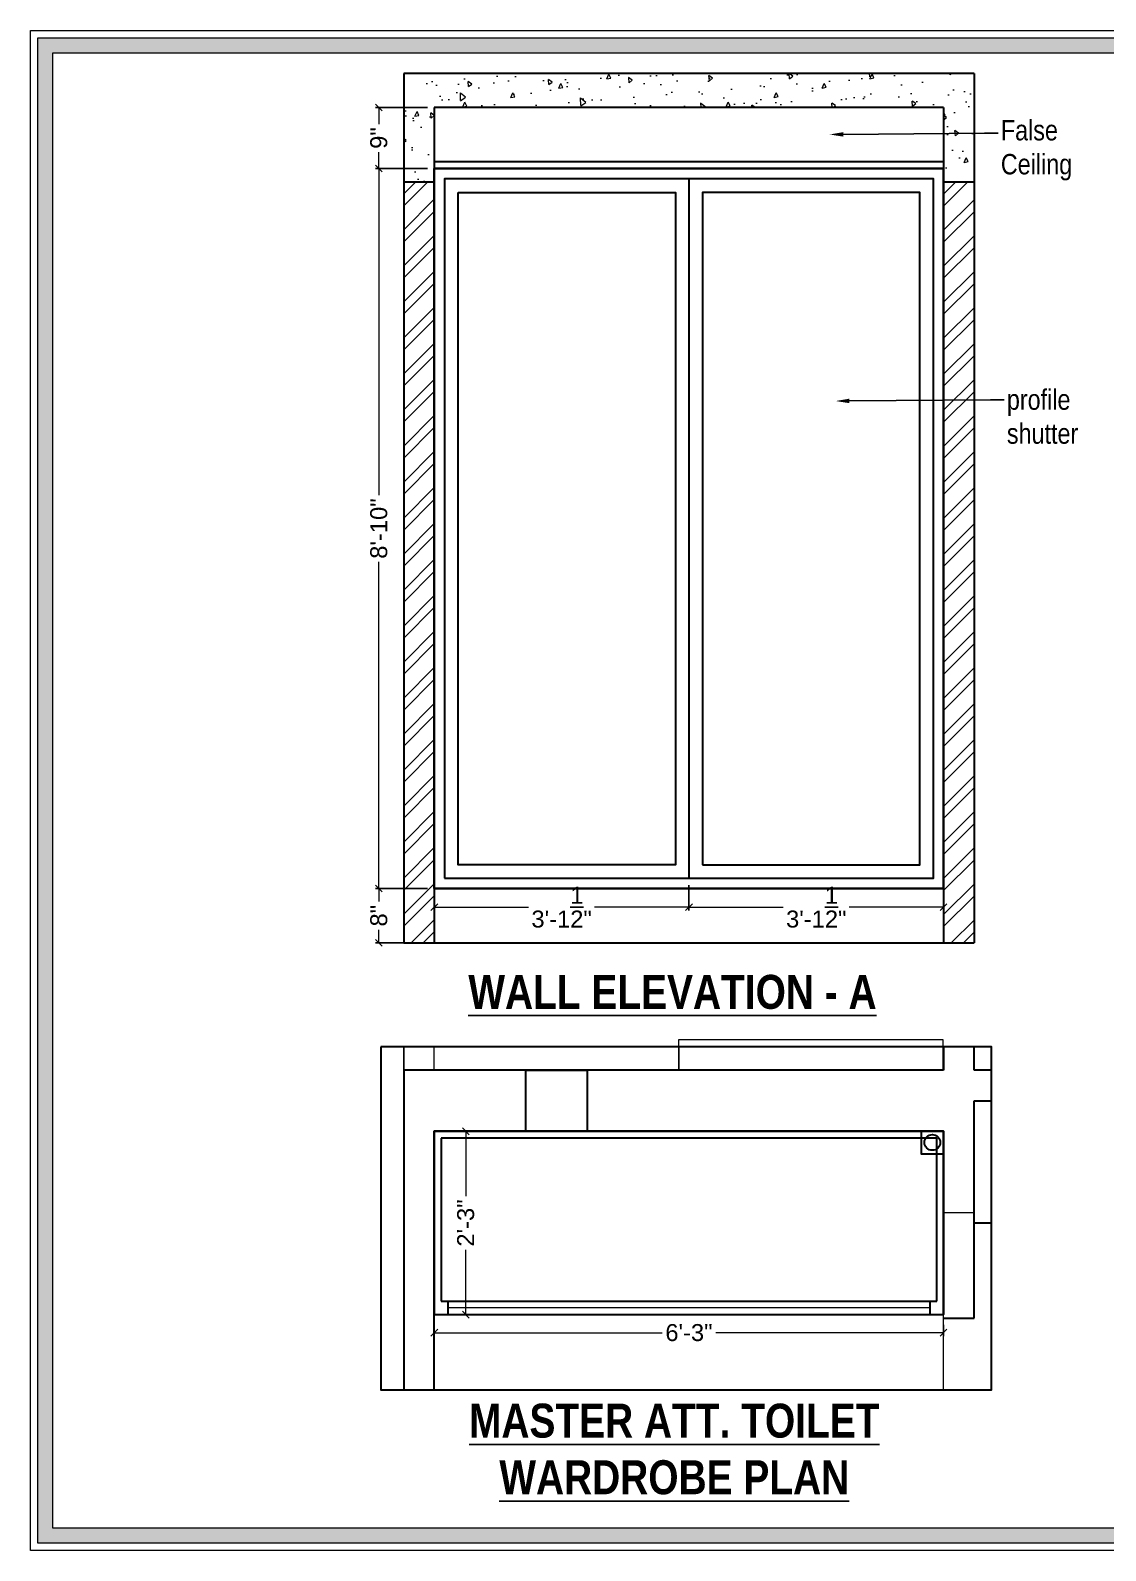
# Model space of a CAD drawing. Header units: millimetres. Extents: x 56222 to 3066687, y -650199 to -121287.
# Drawn here: x 132089.6 to 132247.9, y -184063.5 to -183839.7 of the extents above; entities that cross this region are included whole.
import ezdxf
from ezdxf import colors
from ezdxf.entities.mleader import LeaderData, LeaderLine
from ezdxf.math import Vec2, Vec3

# ---------------------------------------------------------------- set-up
doc = ezdxf.new("R2010")
doc.units = ezdxf.units.MM
doc.header["$MEASUREMENT"] = 0
doc.header["$PDMODE"] = 35
doc.linetypes.add('DASHEDX2', pattern=[1.5, 1, -0.5])
doc.layers.get('Defpoints').update_dxf_attribs({"color": 220})
doc.layers.add('AR HATCH-7', color=7, linetype='Continuous')
for name, color, linetype, lineweight in [('COLUMN', 1, 'Continuous', 30), ('dim05', 1, 'Continuous', 13), ('Dimension', 10, 'DASHEDX2', 20), ('FIRST FLOOR', 7, 'Continuous', 9), ('FIRST FLOOR_( PLine )_', 251, 'Continuous', 30), ('FURNITURE', 32, 'Continuous', 9), ('Labelling', 1, 'Continuous', 25), ('SECTION ( SLAB PLine )', 104, 'Continuous', 30), ('Text', 7, 'Continuous', 15), ('wall', 7, 'Continuous', 30), ('XX~SLAB ( BEAM )~ ( DIM )', 7, 'Continuous', 9)]:
    doc.layers.add(name, color=color, linetype=linetype, lineweight=lineweight)
doc.layers.add('XX~SLAB ( PLINE )', color=251, linetype='Continuous', plot=False)
doc.styles.add('Arial', font='arial.ttf')
doc.styles.get("Standard").update_dxf_attribs({"font": 'arial.ttf', "height": 6})
doc.styles.add('style4', font='ARIALN.TTF')
doc.dimstyles.new('ISO-25', dxfattribs={"dimtxt": 2.5, "dimasz": 1, "dimexe": 0.5, "dimexo": 1, "dimtad": 0, "dimdec": 1, "dimlunit": 4, "dimtxsty": 'Standard', "dimblk": 'OBLIQUE', "dimcen": 2.5, "dimclrd": 1, "dimclre": 1, "dimclrt": 5, "dimadec": 0, "dimazin": 0, "dimtfac": 1, "dimtdec": 1, "dimtmove": 0, "dimatfit": 3, "dimfxl": 1, "dimlwd": -1, "dimarcsym": 0})

# ---------------------------------------------------------------- blocks, each defined once
blk = doc.blocks.new('_Oblique')
at = {"layer": 'wall', "color": 0, "lineweight": -2}
blk.add_line((-0.5, -0.5), (0.5, 0.5), dxfattribs=at)
blk = doc.blocks.new('*D470')
at = {"layer": 'Defpoints', "color": 0, "lineweight": 30, "transparency": 16777216}
for p in [(132186.54, -183964.55), (132149.04, -183966.05), (132186.54, -183968.81)]:
    blk.add_point(p, dxfattribs=at)
at = {"layer": 'dim05', "color": 1, "linetype": 'Continuous', "lineweight": -2, "transparency": 16777216}
for p, q in [((132149.04, -183967.05), (132149.04, -183969.31)), ((132186.54, -183965.55), (132186.54, -183969.31))]:
    blk.add_line(p, q, dxfattribs=at)
at = {"layer": 'dim05', "color": 1, "linetype": 'Continuous', "transparency": 16777216}
for p, q in [((132149.04, -183968.81), (132162.93, -183968.81)), ((132186.54, -183968.81), (132172.65, -183968.81))]:
    blk.add_line(p, q, dxfattribs=at)
at = {"layer": 'dim05', "color": 1, "transparency": 16777216, "rotation": 180}
blk.add_blockref('_Oblique', (132149.04, -183968.81), dxfattribs=at)
at = {"layer": 'dim05', "color": 1, "transparency": 16777216}
blk.add_blockref('_Oblique', (132186.54, -183968.81), dxfattribs=at)
at = {"layer": 'dim05', "color": 5, "lineweight": 25, "transparency": 16777216, "insert": (132167.79, -183968.81), "char_height": 2.5, "attachment_point": 5, "style": 'Arial'}
blk.add_mtext('3\'-1{\\H1x;\\S1/2;}"', dxfattribs=at)
blk = doc.blocks.new('*D471')
at = {"layer": 'Defpoints', "color": 0, "lineweight": 30, "transparency": 16777216}
for p in [(132186.54, -183964.55), (132224.04, -183966.05), (132224.04, -183968.81)]:
    blk.add_point(p, dxfattribs=at)
at = {"layer": 'dim05', "color": 1, "linetype": 'Continuous', "lineweight": -2, "transparency": 16777216}
for p, q in [((132186.54, -183965.55), (132186.54, -183969.31)), ((132224.04, -183967.05), (132224.04, -183969.31))]:
    blk.add_line(p, q, dxfattribs=at)
at = {"layer": 'dim05', "color": 1, "linetype": 'Continuous', "transparency": 16777216}
for p, q in [((132186.54, -183968.81), (132200.43, -183968.81)), ((132224.04, -183968.81), (132210.15, -183968.81))]:
    blk.add_line(p, q, dxfattribs=at)
at = {"layer": 'dim05', "color": 1, "transparency": 16777216, "rotation": 180}
blk.add_blockref('_Oblique', (132186.54, -183968.81), dxfattribs=at)
at = {"layer": 'dim05', "color": 1, "transparency": 16777216}
blk.add_blockref('_Oblique', (132224.04, -183968.81), dxfattribs=at)
at = {"layer": 'dim05', "color": 5, "lineweight": 25, "transparency": 16777216, "insert": (132205.29, -183968.81), "char_height": 2.5, "attachment_point": 5, "style": 'Arial'}
blk.add_mtext('3\'-1{\\H1x;\\S1/2;}"', dxfattribs=at)
blk = doc.blocks.new('*D472')
at = {"layer": 'Defpoints', "color": 0, "lineweight": 30, "transparency": 16777216}
for p in [(132140.87, -183860.05), (132149.04, -183860.05), (132149.04, -183966.05)]:
    blk.add_point(p, dxfattribs=at)
at = {"layer": 'dim05', "color": 1, "linetype": 'Continuous', "lineweight": -2, "transparency": 16777216}
for p, q in [((132148.04, -183860.05), (132140.37, -183860.05)), ((132148.04, -183966.05), (132140.37, -183966.05))]:
    blk.add_line(p, q, dxfattribs=at)
at = {"layer": 'dim05', "color": 1, "linetype": 'Continuous', "transparency": 16777216}
for p, q in [((132140.87, -183860.05), (132140.87, -183908.13)), ((132140.87, -183966.05), (132140.87, -183917.97))]:
    blk.add_line(p, q, dxfattribs=at)
at = {"layer": 'dim05', "color": 1, "transparency": 16777216}
for p, rotation in [((132140.87, -183860.05), 90), ((132140.87, -183966.05), 270)]:
    blk.add_blockref('_Oblique', p, dxfattribs=dict(at, rotation=rotation))
at = {"layer": 'dim05', "color": 5, "lineweight": 25, "transparency": 16777216, "insert": (132140.87, -183913.05), "char_height": 2.5, "attachment_point": 5, "rotation": 90, "style": 'Arial'}
blk.add_mtext('8\'-10"', dxfattribs=at)
blk = doc.blocks.new('*D473')
at = {"layer": 'Defpoints', "color": 0, "lineweight": 30, "transparency": 16777216}
for p in [(132140.87, -183851.05), (132149.04, -183851.05), (132149.04, -183860.05)]:
    blk.add_point(p, dxfattribs=at)
at = {"layer": 'dim05', "color": 1, "linetype": 'Continuous', "lineweight": -2, "transparency": 16777216}
for p, q in [((132148.04, -183851.05), (132140.37, -183851.05)), ((132148.04, -183860.05), (132140.37, -183860.05))]:
    blk.add_line(p, q, dxfattribs=at)
at = {"layer": 'dim05', "color": 1, "linetype": 'Continuous', "transparency": 16777216}
for p, q in [((132140.87, -183851.05), (132140.87, -183853.49)), ((132140.87, -183860.05), (132140.87, -183857.61))]:
    blk.add_line(p, q, dxfattribs=at)
at = {"layer": 'dim05', "color": 1, "transparency": 16777216}
for p, rotation in [((132140.87, -183851.05), 90), ((132140.87, -183860.05), 270)]:
    blk.add_blockref('_Oblique', p, dxfattribs=dict(at, rotation=rotation))
at = {"layer": 'dim05', "color": 5, "lineweight": 25, "transparency": 16777216, "insert": (132140.87, -183855.55), "char_height": 2.5, "attachment_point": 5, "rotation": 90, "style": 'Arial'}
blk.add_mtext('9"', dxfattribs=at)
blk = doc.blocks.new('*D474')
at = {"layer": 'Defpoints', "color": 0, "lineweight": 30, "transparency": 16777216}
for p in [(132149.04, -183966.05), (132140.87, -183974.05), (132149.04, -183974.05)]:
    blk.add_point(p, dxfattribs=at)
at = {"layer": 'dim05', "color": 1, "linetype": 'Continuous', "lineweight": -2, "transparency": 16777216}
for p, q in [((132148.04, -183966.05), (132140.37, -183966.05)), ((132148.04, -183974.05), (132140.37, -183974.05))]:
    blk.add_line(p, q, dxfattribs=at)
at = {"layer": 'dim05', "color": 1, "linetype": 'Continuous', "transparency": 16777216}
for p, q in [((132140.87, -183966.05), (132140.87, -183967.98)), ((132140.87, -183974.05), (132140.87, -183972.11))]:
    blk.add_line(p, q, dxfattribs=at)
at = {"layer": 'dim05', "color": 1, "transparency": 16777216}
for p, rotation in [((132140.87, -183966.05), 90), ((132140.87, -183974.05), 270)]:
    blk.add_blockref('_Oblique', p, dxfattribs=dict(at, rotation=rotation))
at = {"layer": 'dim05', "color": 5, "lineweight": 25, "transparency": 16777216, "insert": (132140.87, -183970.05), "char_height": 2.5, "attachment_point": 5, "rotation": 90, "style": 'Arial'}
blk.add_mtext('8"', dxfattribs=at)
blk = doc.blocks.new('*D475')
at = {"layer": 'Defpoints', "color": 0, "lineweight": 30, "transparency": 16777216}
for p in [(132151.8, -184001.8), (132153.67, -184001.8), (132151.8, -184028.8)]:
    blk.add_point(p, dxfattribs=at)
at = {"layer": 'dim05', "color": 1, "linetype": 'Continuous', "lineweight": -2, "transparency": 16777216}
for p, q in [((132152.8, -184001.8), (132154.17, -184001.8)), ((132152.8, -184028.8), (132154.17, -184028.8))]:
    blk.add_line(p, q, dxfattribs=at)
at = {"layer": 'dim05', "color": 1, "linetype": 'Continuous', "transparency": 16777216}
for p, q in [((132153.67, -184001.8), (132153.67, -184011.33)), ((132153.67, -184028.8), (132153.67, -184019.27))]:
    blk.add_line(p, q, dxfattribs=at)
at = {"layer": 'dim05', "color": 1, "transparency": 16777216}
for p, rotation in [((132153.67, -184001.8), 90), ((132153.67, -184028.8), 270)]:
    blk.add_blockref('_Oblique', p, dxfattribs=dict(at, rotation=rotation))
at = {"layer": 'dim05', "color": 5, "lineweight": 25, "transparency": 16777216, "insert": (132153.67, -184015.3), "char_height": 2.5, "attachment_point": 5, "rotation": 90, "style": 'Arial'}
blk.add_mtext('2\'-3"', dxfattribs=at)
blk = doc.blocks.new('*D476')
at = {"layer": 'Defpoints', "color": 0, "lineweight": 30, "transparency": 16777216}
for p in [(132149.04, -184028.8), (132224.04, -184029.3), (132224.04, -184031.45)]:
    blk.add_point(p, dxfattribs=at)
at = {"layer": 'dim05', "color": 1, "linetype": 'Continuous', "lineweight": -2, "transparency": 16777216}
for p, q in [((132149.04, -184029.8), (132149.04, -184031.95)), ((132224.04, -184030.3), (132224.04, -184031.95))]:
    blk.add_line(p, q, dxfattribs=at)
at = {"layer": 'dim05', "color": 1, "linetype": 'Continuous', "transparency": 16777216}
for p, q in [((132149.04, -184031.45), (132182.58, -184031.45)), ((132224.04, -184031.45), (132190.49, -184031.45))]:
    blk.add_line(p, q, dxfattribs=at)
at = {"layer": 'dim05', "color": 1, "transparency": 16777216, "rotation": 180}
blk.add_blockref('_Oblique', (132149.04, -184031.45), dxfattribs=at)
at = {"layer": 'dim05', "color": 1, "transparency": 16777216}
blk.add_blockref('_Oblique', (132224.04, -184031.45), dxfattribs=at)
at = {"layer": 'dim05', "color": 5, "lineweight": 25, "transparency": 16777216, "insert": (132186.54, -184031.45), "char_height": 2.5, "attachment_point": 5, "style": 'Arial'}
blk.add_mtext('6\'-3"', dxfattribs=at)

msp = doc.modelspace()

# ---------------------------------------------------------------- hatches: boundary and pattern name
at = {"layer": 'AR HATCH-7', "lineweight": 0, "true_color": 0x939598}
h = msp.add_hatch(dxfattribs=at)
h.set_pattern_fill('AR-CONC', color=252, angle=45)
h.set_pattern_definition([(95, (-1479.021, -1506.06), (5.51551999, 4.62807079), [0.75, -8.25]), (40, (-1479.021, -1506.06), (-6.29992167, 4.3376815), [0.6, -6.6]), (145.4514445, (-1478.561, -1505.674), (-0.78440164, 8.96575221), [0.63740192, -7.01142112]), (91.1842, (-1480.435, -1504.6455), (8.71693388, 6.37613776), [1.125, -12.375]), (141.6356355, (-1479.709, -1504.114), (-0.2790007, 13.4971167), [0.9561034, -10.5171376]), (36.184164, (-1480.435, -1504.646), (-0.2790007, 13.4971167), [0.9, -9.9]), (66, (-1479.3745, -1504.292), (7.06771572, 1.37382476), [0.75, -8.25]), (11, (-1479.3745, -1504.292), (-3.40708593, 6.84808435), [0.6, -6.6]), (116.4514447, (-1478.7855, -1504.1775), (3.66062975, 8.22190906), [0.6374019, -7.01142112]), (82.5, (-1479.021, -1506.0597), (-2.267931853, 2.439898176), [0, -6.52, 0, -6.7, 0, -6.625]), (52.5, (-1479.021, -1506.0597), (-0.92872942, 4.6490945), [0, -3.82, 0, -6.37, 0, -2.525]), (12.5, (-1480.5978, -1507.6366), (3.934181673, 3.615207618), [0, -2.5, 0, -7.8, 0, -10.35]), (2.5, (-1481.305, -1508.3437), (3.41589983, 4.83159807), [0, -3.25, 0, -5.18, 0, -7.35])])
h.paths.add_polyline_path([(132228.539, -183846.048), (132144.539, -183846.048), (132144.539, -183862.048), (132149.039, -183862.048), (132149.039, -183860.048), (132149.039, -183851.048), (132224.039, -183851.048), (132224.039, -183862.048), (132228.539, -183862.048)])
at = {"layer": 'AR HATCH-7', "lineweight": 9, "true_color": 0x939598}
h = msp.add_hatch(dxfattribs=at)
h.set_pattern_fill('ANSI32', color=252, scale=10)
h.set_pattern_definition([(45, (-1479.021, -1506.0597), (-2.65165043, 2.65165043), []), (45, (-1477.253, -1506.0597), (-2.65165043, 2.65165043), [])])
h.paths.add_polyline_path([(132149.039, -183862.048), (132144.539, -183862.048), (132144.539, -183974.048), (132149.039, -183974.048)])
h.paths.add_polyline_path([(132228.539, -183862.048), (132224.039, -183862.048), (132224.039, -183966.048), (132224.039, -183974.048), (132228.539, -183974.048)])
at = {"layer": 'Dimension', "linetype": 'Continuous', "true_color": 0xd39e00}
h = msp.add_hatch(color=42, dxfattribs=at)
h.paths.add_polyline_path([(132090.662, -183840.807), (132090.662, -184062.429), (132405.522, -184062.429), (132405.522, -183840.807)])
h.paths.add_polyline_path([(132092.872, -183843.017), (132403.312, -183843.017), (132403.312, -184060.219), (132092.872, -184060.219)], flags=16)

# ---------------------------------------------------------------- linework, layer by layer
at = {"layer": 'COLUMN'}
msp.add_lwpolyline([(132162.539, -184001.796), (132162.539, -183992.796), (132171.539, -183992.796), (132171.539, -184001.796)], close=True, dxfattribs=at)
at = {"layer": 'Dimension', "color": 42, "linetype": 'Continuous', "true_color": 0xd39e00}
for points in [[(132089.557, -183839.702), (132406.627, -183839.702), (132406.627, -184063.534), (132089.557, -184063.534)], [(132090.662, -183840.807), (132405.522, -183840.807), (132405.522, -184062.429), (132090.662, -184062.429)], [(132092.872, -183843.017), (132403.312, -183843.017), (132403.312, -184060.219), (132092.872, -184060.219)]]:
    msp.add_lwpolyline(points, close=True, dxfattribs=at)
at = {"layer": 'FIRST FLOOR'}
for p, q in [((132144.539, -184039.872), (132144.539, -183989.354)), ((132149.039, -183992.796), (132149.039, -183989.354)), ((132224.039, -183992.796), (132224.039, -183989.354)), ((132228.539, -183992.796), (132228.539, -183989.354)), ((132224.039, -183992.796), (132144.539, -183992.796)), ((132228.539, -183992.796), (132231.087, -183992.796)), ((132228.539, -184029.296), (132228.539, -183997.296)), ((132228.539, -183997.296), (132231.087, -183997.296)), ((132149.039, -184039.872), (132149.039, -184001.796)), ((132224.039, -184001.796), (132149.039, -184001.796)), ((132224.039, -184039.872), (132224.039, -184001.796)), ((132228.539, -184013.796), (132224.039, -184013.796))]:
    msp.add_line(p, q, dxfattribs=at)
at = {"layer": 'FIRST FLOOR_( PLine )_'}
for p, q in [((132224.039, -183989.354), (132224.039, -183992.796)), ((132228.539, -183992.796), (132228.539, -183989.354)), ((132224.039, -183992.796), (132144.539, -183992.796)), ((132144.539, -183992.796), (132144.539, -184039.872)), ((132231.087, -183992.796), (132228.539, -183992.796)), ((132228.539, -184029.296), (132228.539, -183997.296)), ((132228.539, -183997.296), (132231.087, -183997.296)), ((132149.039, -184039.872), (132149.039, -184001.796)), ((132149.039, -184001.796), (132224.039, -184001.796)), ((132224.039, -184001.796), (132224.039, -184028.796)), ((132224.039, -184029.296), (132228.539, -184029.296))]:
    msp.add_line(p, q, dxfattribs=at)
at = {"layer": 'FURNITURE', "lineweight": 30}
for p, q in [((132186.539, -183861.548), (132186.539, -183964.548)), ((132223.039, -184002.796), (132150.039, -184002.796)), ((132150.039, -184002.796), (132150.039, -184026.796)), ((132223.039, -184026.796), (132223.039, -184002.796)), ((132228.539, -184015.296), (132231.087, -184015.296)), ((132150.039, -184026.796), (132223.039, -184026.796)), ((132151.039, -184026.796), (132151.039, -184028.796)), ((132222.039, -184026.796), (132222.039, -184028.796))]:
    msp.add_line(p, q, dxfattribs=at)
at = {"layer": 'FURNITURE'}
for p, q in [((132185.039, -183989.354), (132185.039, -183992.796)), ((132222.039, -184027.796), (132151.039, -184027.796)), ((132224.039, -184028.796), (132149.039, -184028.796))]:
    msp.add_line(p, q, dxfattribs=at)
at = {"layer": 'FURNITURE', "lineweight": 30}
for points in [[(132149.039, -183966.048), (132224.039, -183966.048), (132224.039, -183860.048), (132149.039, -183860.048)], [(132150.539, -183964.548), (132222.539, -183964.548), (132222.539, -183861.548), (132150.539, -183861.548)], [(132152.539, -183863.548), (132184.539, -183863.548), (132184.539, -183962.548), (132152.539, -183962.548)], [(132188.539, -183962.548), (132220.539, -183962.548), (132220.539, -183863.548), (132188.539, -183863.548)], [(132149.039, -184028.796), (132224.039, -184028.796), (132224.039, -184001.796), (132149.039, -184001.796)]]:
    msp.add_lwpolyline(points, close=True, dxfattribs=at)
at = {"layer": 'FURNITURE'}
msp.add_lwpolyline([(132223.945, -183988.296), (132223.945, -183992.796), (132185.039, -183992.796), (132185.039, -183988.296)], close=True, dxfattribs=at)
at = {"layer": 'SECTION ( SLAB PLine )', "color": 1}
for p, q in [((132144.539, -183846.048), (132144.539, -183862.048)), ((132228.539, -183846.048), (132144.539, -183846.048)), ((132228.539, -183846.048), (132228.539, -183862.048)), ((132149.039, -183851.048), (132149.039, -183862.048)), ((132224.039, -183851.048), (132149.039, -183851.048)), ((132224.039, -183851.048), (132224.039, -183862.048)), ((132149.039, -183862.048), (132144.539, -183862.048)), ((132228.539, -183862.048), (132224.039, -183862.048))]:
    msp.add_line(p, q, dxfattribs=at)
at = {"layer": 'SECTION ( SLAB PLine )', "color": 6}
for p, q in [((132224.039, -183859.048), (132149.039, -183859.048)), ((132224.039, -183860.048), (132149.039, -183860.048))]:
    msp.add_line(p, q, dxfattribs=at)
at = {"layer": 'XX~SLAB ( BEAM )~ ( DIM )', "lineweight": 30}
for p, q in [((132144.539, -183862.048), (132144.539, -183974.048)), ((132149.039, -183862.048), (132149.039, -183974.048)), ((132224.039, -183862.048), (132224.039, -183974.048)), ((132228.539, -183862.048), (132228.539, -183974.048)), ((132149.039, -183966.048), (132224.039, -183966.048)), ((132144.539, -183974.048), (132228.539, -183974.048))]:
    msp.add_line(p, q, dxfattribs=at)
for points in [[(132149.039, -183860.048), (132224.039, -183860.048), (132224.039, -183966.048), (132149.039, -183966.048)], [(132141.156, -183989.354), (132141.156, -184039.872), (132231.087, -184039.872), (132231.087, -183989.354)]]:
    msp.add_lwpolyline(points, close=True, dxfattribs=at)
at = {"layer": 'XX~SLAB ( BEAM )~ ( DIM )', "color": 6, "lineweight": 30}
msp.add_lwpolyline([(132224.039, -184005.115), (132224.039, -184001.796), (132220.729, -184001.779), (132220.729, -184005.098)], close=True, dxfattribs=at)
msp.add_circle((132222.384, -184003.443), 1.155, dxfattribs=at)
at = {"layer": 'XX~SLAB ( PLINE )'}
msp.add_lwpolyline([(132144.539, -184039.872), (132144.539, -183989.354)], dxfattribs=at)

# ---------------------------------------------------------------- texts
at = {"layer": 'Labelling', "color": 251, "true_color": 0x636466, "char_height": 5, "attachment_point": 5, "style": 'style4'}
for s, insert in [('{\\fArial Narrow|b1|i0|c0|p34;\\LWALL ELEVATION - A}', (132184.112, -183981.304)), ('{\\fArial Narrow|b1|i0|c0|p34;\\LMASTER ATT. TOILET\\PWARDROBE PLAN}', (132184.376, -184048.603))]:
    msp.add_mtext_dynamic_manual_height_columns(s, width=79.10806, gutter_width=1, heights=[0], dxfattribs=dict(at, insert=insert))

# ---------------------------------------------------------------- dimensions: what is measured, and where the dimension line sits
at = {"layer": 'dim05', "color": 27, "lineweight": 25, "true_color": 0x7d5120}
for base, p1, p2, picture, middle in [((132140.873, -183851.048), (132149.039, -183860.048), (132149.039, -183851.048), '*D473', (132140.873, -183855.548)), ((132140.873, -183860.048), (132149.039, -183966.048), (132149.039, -183860.048), '*D472', (132140.873, -183913.048)), ((132140.873, -183974.048), (132149.039, -183966.048), (132149.039, -183974.048), '*D474', (132140.873, -183970.048)), ((132153.672, -184001.796), (132151.798, -184028.796), (132151.798, -184001.796), '*D475', (132153.672, -184015.296))]:
    dim = msp.add_linear_dim(base=base, p1=p1, p2=p2, angle=90, dimstyle='ISO-25', override={"dimtxsty": 'Arial'}, dxfattribs=at)
    dim.commit()
    dim.dimension.update_dxf_attribs({"geometry": picture, "text_midpoint": middle})
for base, p1, p2, picture, middle in [((132186.539, -183968.809), (132149.039, -183966.048), (132186.539, -183964.548), '*D470', (132167.789, -183968.809)), ((132224.039, -183968.809), (132186.539, -183964.548), (132224.039, -183966.048), '*D471', (132205.289, -183968.809)), ((132224.039, -184031.448), (132149.039, -184028.796), (132224.039, -184029.296), '*D476', (132186.539, -184031.448))]:
    dim = msp.add_linear_dim(base=base, p1=p1, p2=p2, dimstyle='ISO-25', override={"dimtxsty": 'Arial'}, dxfattribs=at)
    dim.commit()
    dim.dimension.update_dxf_attribs({"geometry": picture, "text_midpoint": middle})

# ---------------------------------------------------------------- leaders
at = {"layer": 'Text', "color": 1, "lineweight": 0, "ltscale": 20}
ml = msp.add_multileader_mtext('Standard', dxfattribs=at)
ml.set_content('False \\PCeiling', color=1, style='style4')
ml.set_leader_properties()
ml.build(insert=Vec2(0, 0))
ml.multileader.update_dxf_attribs({"dogleg_length": 2.025, "arrow_head_size": 2})
ctx = ml.context
ctx.base_point, ctx.char_height, ctx.arrow_head_size, ctx.landing_gap_size, ctx.plane_origin = Vec3(132232.075, -183854.838), 3, 2, 0.4, Vec3(132165.039, -183851.838)
notes = []
notes.append((ctx, [(0, (1, 1, 0), (132230.05, -183854.838), (1, 0), 2.025, [(0, [(132207.264, -183855.028)], 0, [])])]))
ctx.mtext.insert = Vec3(132232.475, -183852.897)
ml = msp.add_multileader_mtext('Standard', dxfattribs=at)
ml.set_content('profile \\Pshutter', color=1, style='style4')
ml.set_leader_properties()
ml.build(insert=Vec2(0, 0))
ml.multileader.update_dxf_attribs({"dogleg_length": 2.025, "arrow_head_size": 2})
ctx = ml.context
ctx.base_point, ctx.char_height, ctx.arrow_head_size, ctx.landing_gap_size, ctx.plane_origin = Vec3(132232.963, -183894.084), 3, 2, 0.4, Vec3(132165.927, -183891.084)
notes.append((ctx, [(0, (1, 1, 0), (132230.938, -183894.084), (1, 0), 2.025, [(0, [(132208.152, -183894.274)], 0, [])])]))
ctx.mtext.insert = Vec3(132233.363, -183892.56)
for ctx, leaders in notes:
    for number, flags, end, landing, length, lines in leaders:
        leader = LeaderData()
        leader.index, (leader.has_last_leader_line, leader.has_dogleg_vector, leader.attachment_direction) = number, flags
        leader.last_leader_point, leader.dogleg_vector, leader.dogleg_length = Vec3(end), Vec3(landing), length
        for number, points, colour, breaks in lines:
            line = LeaderLine()
            line.index, line.vertices, line.color, line.breaks = number, Vec3.list(points), colors.encode_raw_color(colour), breaks
            leader.lines.append(line)
        ctx.leaders.append(leader)

doc.saveas('drawing.dxf')
